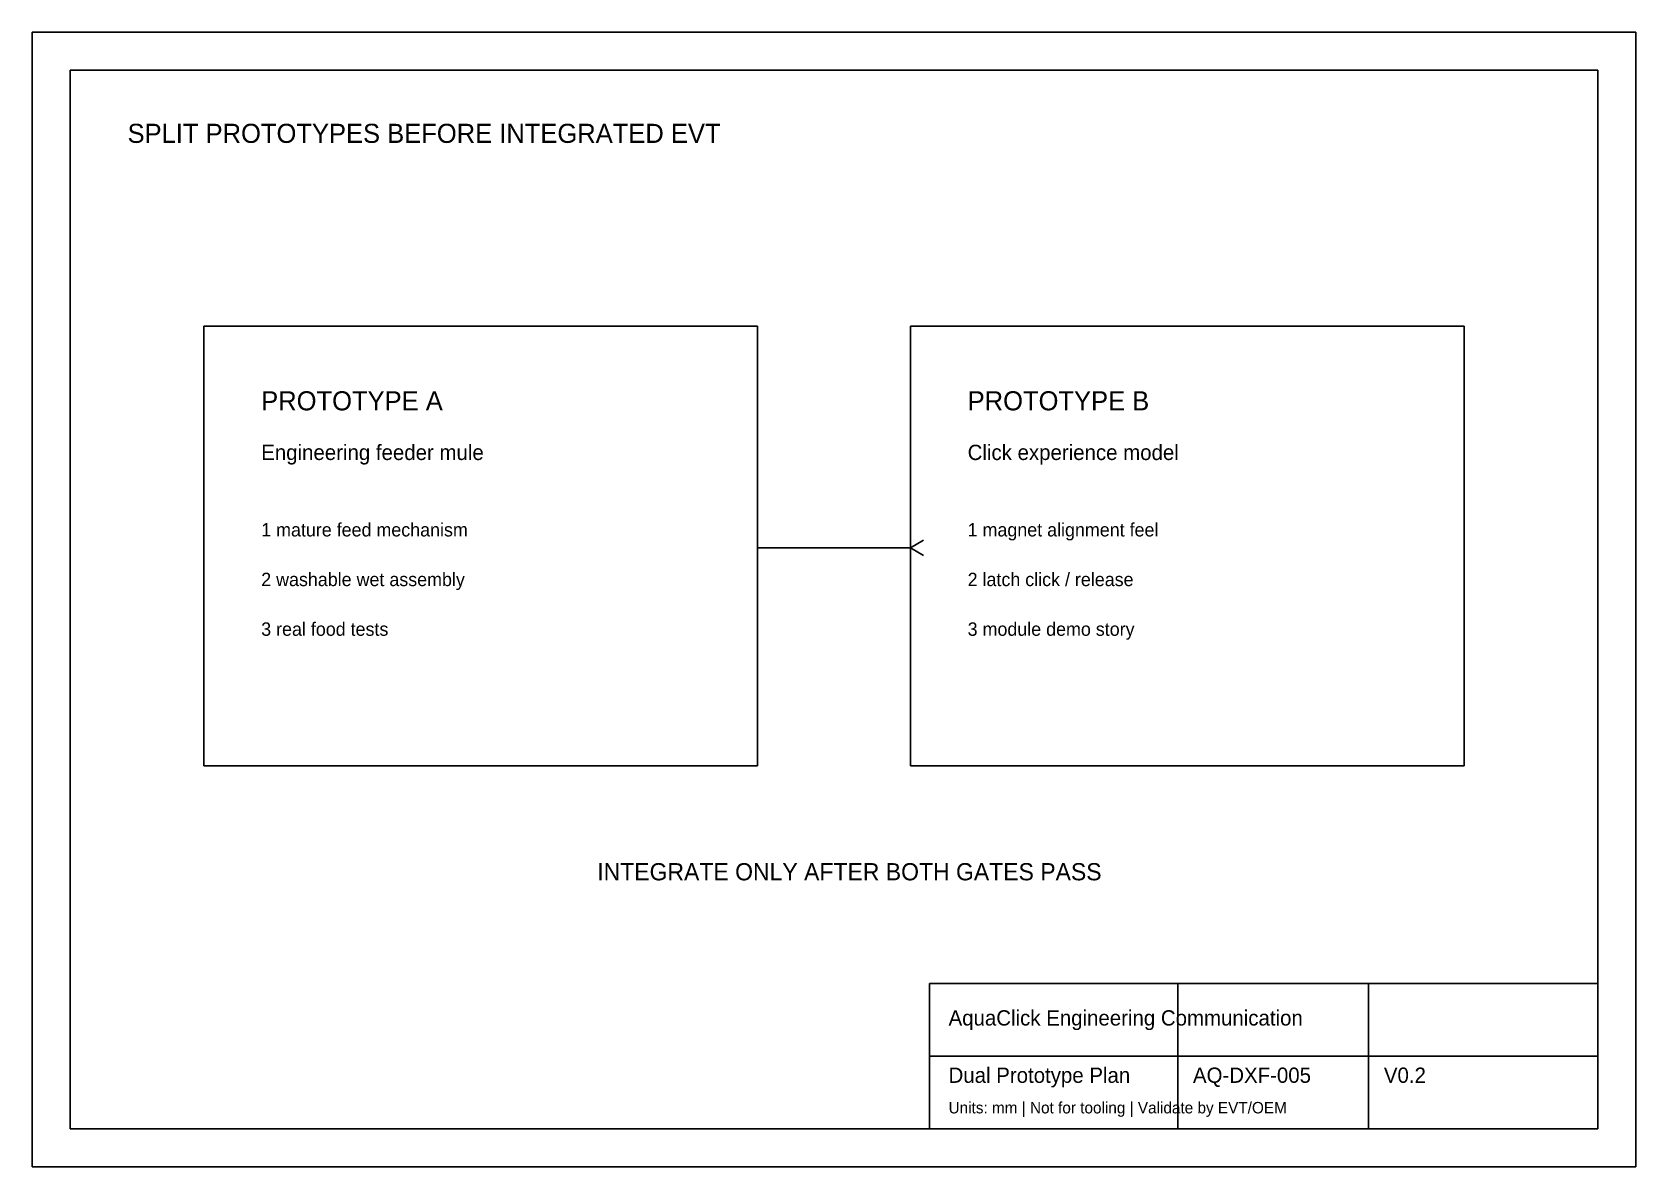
# Model space of a CAD drawing. Extents: x 0 to 420, y 0 to 297.
import ezdxf

# ---------------------------------------------------------------- set-up
doc = ezdxf.new("R2010")
doc.units = 0
for name, color, linetype in [('BORDER', 7, 'CONTINUOUS'), ('DIM', 2, 'CONTINUOUS'), ('DRY', 6, 'CONTINUOUS'), ('TEXT', 7, 'CONTINUOUS'), ('TITLE', 7, 'CONTINUOUS'), ('WET', 4, 'CONTINUOUS')]:
    doc.layers.add(name, color=color, linetype=linetype)

msp = doc.modelspace()

# ---------------------------------------------------------------- linework, layer by layer
at = {"layer": 'BORDER'}
for p, q in [((420, 297), (0, 297)), ((0, 297), (0, 0)), ((420, 0), (420, 297)), ((410, 287), (10, 287)), ((10, 287), (10, 10)), ((410, 10), (410, 287)), ((10, 10), (410, 10)), ((0, 0), (420, 0))]:
    msp.add_line(p, q, dxfattribs=at)
at = {"layer": 'DIM'}
for p, q in [((230, 162), (233.46, 164)), ((190, 162), (230, 162)), ((230, 162), (233.46, 160))]:
    msp.add_line(p, q, dxfattribs=at)
at = {"layer": 'DRY'}
for p, q in [((375, 220), (230, 220)), ((230, 220), (230, 105)), ((375, 105), (375, 220)), ((230, 105), (375, 105))]:
    msp.add_line(p, q, dxfattribs=at)
at = {"layer": 'TITLE'}
for p, q in [((410, 48), (235, 48)), ((235, 48), (235, 10)), ((300, 10), (300, 48)), ((350, 10), (350, 48)), ((410, 10), (410, 48)), ((235, 29), (410, 29)), ((235, 10), (410, 10))]:
    msp.add_line(p, q, dxfattribs=at)
at = {"layer": 'WET'}
for p, q in [((190, 220), (45, 220)), ((45, 220), (45, 105)), ((190, 105), (190, 220)), ((45, 105), (190, 105))]:
    msp.add_line(p, q, dxfattribs=at)

# ---------------------------------------------------------------- texts
at = {"layer": 'TEXT'}
for s, height, p in [('SPLIT PROTOTYPES BEFORE INTEGRATED EVT', 5, (25, 268)), ('PROTOTYPE A', 5, (60, 198)), ('PROTOTYPE B', 5, (245, 198)), ('Engineering feeder mule', 4, (60, 185)), ('Click experience model', 4, (245, 185)), ('1 mature feed mechanism', 3.5, (60, 165)), ('1 magnet alignment feel', 3.5, (245, 165)), ('2 washable wet assembly', 3.5, (60, 152)), ('2 latch click / release', 3.5, (245, 152)), ('3 real food tests', 3.5, (60, 139)), ('3 module demo story', 3.5, (245, 139)), ('INTEGRATE ONLY AFTER BOTH GATES PASS', 4.5, (148, 75))]:
    msp.add_text(s, height=height, dxfattribs=at).set_placement(p)
at = {"layer": 'TITLE'}
for s, height, p in [('AquaClick Engineering Communication', 4, (240, 37)), ('Dual Prototype Plan', 4, (240, 22)), ('AQ-DXF-005', 4, (304, 22)), ('V0.2', 4, (354, 22)), ('Units: mm | Not for tooling | Validate by EVT/OEM', 3, (240, 14))]:
    msp.add_text(s, height=height, dxfattribs=at).set_placement(p)

doc.saveas('drawing.dxf')
